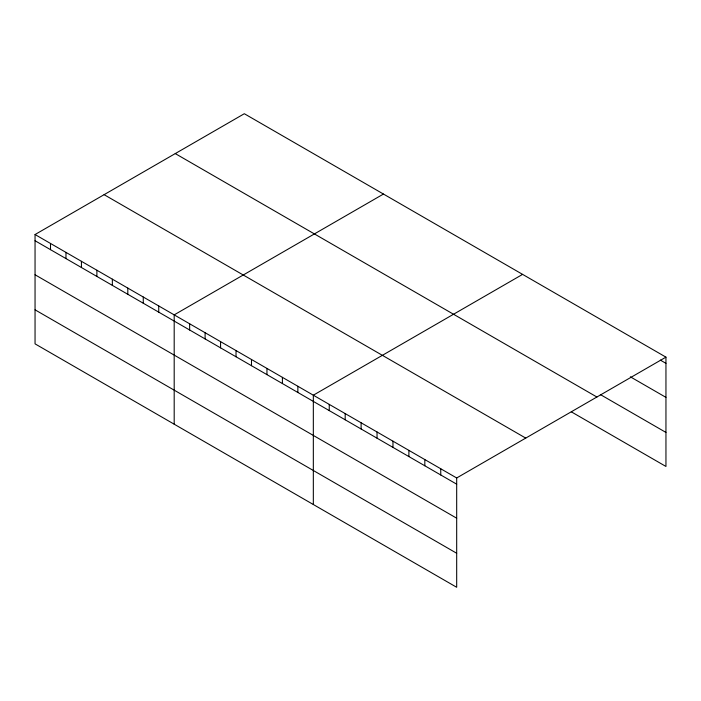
<?xml version="1.0" encoding="UTF-8"?>
<svg xmlns="http://www.w3.org/2000/svg" width="701" height="701" viewBox="0 0 701 701"><rect width="100%" height="100%" fill="white"/><g stroke="black" fill="none" stroke-linecap="round" stroke-linejoin="round"><path stroke-width="1.05" d="M456.684 518.197L456.684 477.968L35.05 234.537L35.05 343.858L456.684 587.28L456.684 518.197L35.05 274.766M571.315 411.829L665.95 466.463L665.95 357.142L244.316 113.72L35.05 234.537M383.456 194.054L174.19 314.872L174.19 424.184M522.596 274.38L313.329 395.198L313.329 504.518M456.684 477.968L665.95 357.142M660.324 360.104L665.95 363.346M630.348 376.823L665.95 397.371M600.363 394.567L665.95 432.429M175.259 153.589L596.893 397.02M104.107 194.668L525.741 438.099M35.05 240.741L456.684 484.172M35.05 309.824L456.684 553.255M440.754 468.767L440.754 474.971M424.824 459.576L424.824 465.779M408.893 450.375L408.893 456.579M392.972 441.183L392.972 447.387M377.042 431.982L377.042 438.186M361.111 422.791L361.111 428.994M345.181 413.59L345.181 419.794M329.251 404.398L329.251 410.602M297.864 386.277L297.864 392.481M282.407 377.348L282.407 383.552M266.95 368.428L266.95 374.623M251.484 359.499L251.484 365.703M236.027 350.57L236.027 356.774M220.57 341.65L220.57 347.845M205.104 332.721L205.104 338.925M189.647 323.792L189.647 329.996M158.733 305.943L158.733 312.147M143.267 297.022L143.267 303.218M127.81 288.093L127.81 294.297M112.353 279.164L112.353 285.368M96.887 270.244L96.887 276.448M81.43 261.315L81.43 267.519M65.973 252.395L65.973 258.59M50.507 243.466L50.507 249.67"/></g></svg>
